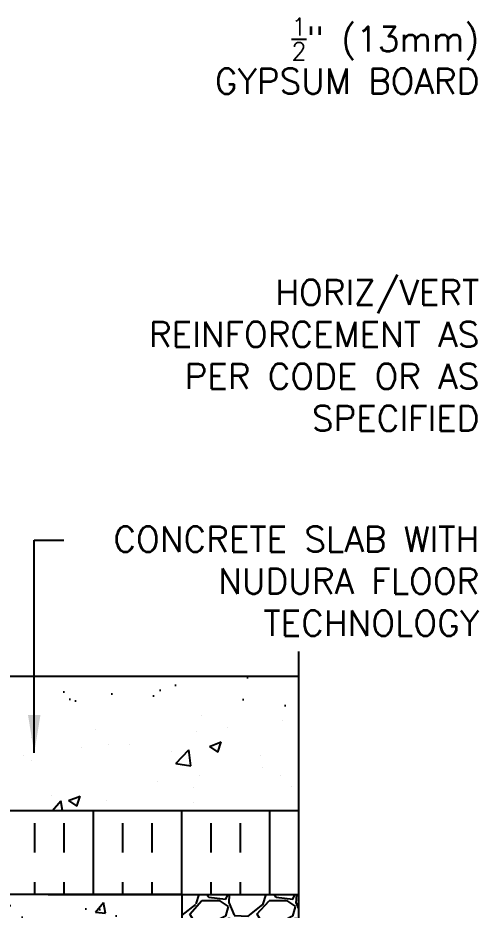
# Model space of a CAD drawing. Header units: inches. Extents: x -19.7 to 45, y 191.7 to 237.7.
# Drawn here: x 31.32 to 45.03, y 208.79 to 235.34 of the extents above; entities that cross this region are included whole.
import ezdxf

# ---------------------------------------------------------------- set-up
doc = ezdxf.new("R2010")
doc.units = ezdxf.units.IN
doc.header["$LTSCALE"] = 0.5
doc.header["$MEASUREMENT"] = 0
for name, color, linetype in [('HATCH', 12, 'Continuous'), ('line25', 2, 'Continuous'), ('LINE50', 5, 'Continuous'), ('LINE9', 9, 'Continuous'), ('TEXT', 4, 'Continuous')]:
    doc.layers.add(name, color=color, linetype=linetype)
doc.styles.add('DIM', font='romans.shx', dxfattribs={"width": 0.7})
doc.styles.add('ROMANS', font='romans')
doc.dimstyles.new('ext', dxfattribs={"dimscale": 12, "dimtxt": 0.09375, "dimasz": 0.09375, "dimexe": 0.09375, "dimexo": 0.0625, "dimgap": 0.0625, "dimtad": 0, "dimjust": 1, "dimdec": 1, "dimzin": 3, "dimdsep": 46, "dimlunit": 4, "dimtxsty": 'DIM', "dimcen": 0.09, "dimdle": 0.09375, "dimclrt": 4, "dimadec": 0, "dimazin": 0, "dimtfac": 1, "dimtdec": 1, "dimtmove": 2, "dimatfit": 3, "dimfxl": 0, "dimfrac": 2, "dimtolj": 1, "dimtzin": 0, "dimarcsym": 0})

msp = doc.modelspace()

# ---------------------------------------------------------------- hatches: boundary and pattern name
h = msp.add_hatch()
h.set_pattern_fill('GRAVEL', color=12, scale=2, style=0)
h.set_pattern_definition([(228.0128, (15.0338, -5.84325), (-15.99999646, -18.00000268), [0.269072, -26.638176]), (184.9697, (14.85379, -6.04325), (24.000002103, 1.999982614), [0.461736, -45.71185]), (132.5104, (14.3938, -6.08325), (19.99998144, -22.00001735), [0.325576, -32.232064]), (267.2737, (13.61379, -6.58325), (1.999992035, 40.00000059), [0.420476, -41.627116]), (292.8337, (13.59379, -7.00325), (-10.00001981, 23.999992824), [0.41231, -40.818746]), (357.2737, (13.75379, -7.38325), (-40.00000059, 1.999992035), [0.420476, -41.627116]), (37.6942, (14.173794, -7.40325), (-26.000014691, -19.99998081), [0.556058, -55.049698]), (72.2553, (14.613794, -7.06325), (14.000021525, 43.999992462), [0.524976, -51.972642]), (121.4296, (14.77379, -6.56325), (-16.00001647, 25.999990073), [0.4219, -41.768146]), (175.2364, (14.5538, -6.20325), (22.00000189, -1.99998307), [0.481664, -23.601526]), (222.3974, (14.073794, -6.16325), (-24.000014702, -21.999984164), [0.622896, -61.66675]), (138.8141, (15.5938, -6.60325), (-14.0000059, 11.99999463), [0.212602, -21.047688]), (171.4692, (15.43379, -6.46325), (25.99999657, -4.00001582), [0.404474, -40.043022]), (225, (15.0338, -6.4032), (-2e-16, -2.000001), [0.282842, -2.545584]), (203.1986, (14.8938, -6.16325), (9.99999946, 4.00000265), [0.152316, -15.07923]), (291.8014, (14.7538, -6.22325), (-1.9999998, 6.00000055), [0.215406, -10.554924]), (30.9638, (14.8338, -6.42325), (5.99999604, 4.00000497), [0.349858, -11.312046]), (161.5651, (15.1338, -6.24325), (4.0000009, -1.9999968), [0.252982, -6.071574]), (16.3895, (13.59379, -6.22325), (20.000004397, 5.99998542), [0.3544, -35.08569]), (70.3462, (13.9338, -6.12325), (-7.999990495, -22.00000427), [0.297322, -29.434816]), (293.1986, (15.1338, -5.84325), (-4.00000265, 9.99999946), [0.30463, -14.926916]), (343.6105, (15.25379, -6.12325), (-20.000004397, 5.99998542), [0.3544, -35.08569]), (339.444, (13.5938, -7.46325), (-10.0000037, 3.999992), [0.34176, -16.746248]), (294.7751, (13.9138, -7.58325), (-9.99998438, 22.00000684), [0.286356, -28.349286]), (66.8014, (15.1538, -7.84325), (4.00000265, 9.99999946), [0.30463, -14.926916]), (17.354, (15.2738, -7.56325), (-26.00000404, -7.999989005), [0.335262, -33.190848]), (69.444, (14.1738, -7.84325), (-3.999992, -10.0000037), [0.17088, -16.917128]), (101.3099, (15.0338, -7.84325), (-1.99999526, 8.0000015), [0.10198, -10.096058]), (165.9638, (15.0138, -7.74325), (6.0000011, -1.9999961), [0.41231, -7.8339]), (186.009, (14.61379, -7.64325), (19.9999995, 1.999998635), [0.3821, -37.827846]), (303.6901, (14.8338, -6.60325), (-2.0000027, 3.9999991), [0.288444, -6.922658]), (353.1572, (14.993794, -6.84325), (33.99999873, -4.000015996), [0.503588, -49.855126]), (60.9454, (15.4938, -6.90325), (-8.00000005, -14.00000077), [0.205912, -20.385348]), (90, (15.5938, -6.7232), (-2, 2), [0.12, -1.88]), (120.2564, (14.5738, -7.58325), (7.99998977, -14.00000491), [0.277848, -27.50704]), (48.0128, (14.4338, -7.34325), (15.99999646, 18.00000268), [0.538144, -26.369104]), (0, (14.7938, -6.9432), (2, 2), [0.52, -1.48]), (325.3048, (15.3138, -6.94325), (-19.99998852, 14.00001722), [0.316228, -31.306548]), (254.0546, (15.5738, -7.12325), (-1.99999978, -8.00000025), [0.291204, -14.269016]), (207.646, (15.49379, -7.40325), (-37.999991614, -20.000015426), [0.47413, -46.938948]), (175.4261, (15.073794, -7.62325), (-26.000001117, 1.999989602), [0.501598, -49.658148])])
h.paths.add_polyline_path([(39.683, 205.138), (39.683, 209.247), (36.215, 209.247), (36.215, 199.247), (39.683, 199.247), (39.683, 203.138), (40.683, 204.138), (38.683, 204.138)])
at = {"layer": 'HATCH'}
h = msp.add_hatch(dxfattribs=at)
h.set_pattern_fill('AR-CONC', color=256, scale=0.5, style=0)
h.set_pattern_definition([(50, (101.6, -2.5497), (3.5863, -0.31376), [0.375, -4.125]), (355, (101.6, -2.5497), (-0.693757, 3.76096), [0.3, -3.3]), (100.4514, (101.899, -2.5758), (2.892547, 3.4472), [0.3187, -3.50571]), (46.1842, (101.6, -1.5497), (5.336205, -0.827595), [0.5625, -6.1875]), (96.6356, (102.045, -1.6186), (4.67331, 4.87059), [0.47805, -5.25856]), (351.1842, (101.6, -1.5497), (4.67331, 4.87059), [0.45, -4.95]), (21, (102.1, -1.7997), (2.984535, -2.013094), [0.375, -4.125]), (326, (102.1, -1.7997), (1.216577, 3.62575), [0.3, -3.3]), (71.4514, (102.3488, -1.9674), (4.201113, 1.61265), [0.3187, -3.50571]), (37.5, (101.6001, -2.5497), (0.060799, 1.664469), [0, -3.26, 0, -3.35, 0, -3.3125]), (7.5, (101.6, -2.5497), (1.315348, 1.972059), [0, -1.91, 0, -3.185, 0, -1.2625]), (327.5, (100.4851, -2.5497), (2.669112, -0.112774), [0, -1.25, 0, -3.9, 0, -5.175]), (317.5, (99.985, -2.5497), (2.91593, 0.500525), [0, -1.625, 0, -2.59, 0, -3.675])])
h.paths.add_polyline_path([(39.683, 215.747), (29.852, 215.747), (29.852, 214.747), (39.683, 214.747)])
h = msp.add_hatch(dxfattribs=at)
h.set_pattern_fill('AR-CONC', color=256, scale=0.5, style=0)
h.set_pattern_definition([(50, (13.5938, -7.8432), (3.5863, -0.31376), [0.375, -4.125]), (355, (13.5938, -7.8432), (-0.693757, 3.76096), [0.3, -3.3]), (100.4514, (13.8927, -7.8694), (2.892547, 3.4472), [0.3187, -3.50571]), (46.1842, (13.594, -6.8432), (5.336205, -0.827595), [0.5625, -6.1875]), (96.6356, (14.0385, -6.912), (4.67331, 4.87059), [0.47805, -5.25856]), (351.1842, (13.594, -6.843), (4.67331, 4.8706), [0.45, -4.95]), (21, (14.0938, -7.0932), (2.984535, -2.013094), [0.375, -4.125]), (326, (14.0938, -7.0932), (1.216577, 3.62575), [0.3, -3.3]), (71.4514, (14.3425, -7.261), (4.201113, 1.61265), [0.3187, -3.50571]), (37.5, (13.5938, -7.8432), (0.060799, 1.664469), [0, -3.26, 0, -3.35, 0, -3.3125]), (7.5, (13.5938, -7.8432), (1.315348, 1.972059), [0, -1.91, 0, -3.185, 0, -1.2625]), (327.5, (12.4788, -7.8432), (2.669112, -0.112774), [0, -1.25, 0, -3.9, 0, -5.175]), (317.5, (11.9788, -7.8432), (2.91593, 0.500525), [0, -1.625, 0, -2.59, 0, -3.675])])
h.paths.add_polyline_path([(10.215, 209.247), (10.215, 199.247), (36.215, 199.247), (36.215, 209.247)])

# ---------------------------------------------------------------- linework, layer by layer
for p, q in [((36.792, 214.588), (36.792, 214.588)), ((39.196, 214.443), (39.196, 214.443)), ((33.634, 214.173), (33.634, 214.173)), ((36.629, 214.091), (36.629, 214.091)), ((37.553, 214.229), (37.553, 214.229)), ((31.74, 213.923), (31.74, 213.923)), ((37.033, 213.66), (37.383, 213.795)), ((37.282, 213.492), (37.383, 213.795)), ((33.216, 213.616), (33.216, 213.616)), ((34.032, 213.716), (34.032, 213.716)), ((34.637, 213.728), (34.637, 213.728)), ((36.031, 213.152), (36.42, 213.558)), ((36.476, 213.083), (36.42, 213.558)), ((37.033, 213.66), (37.282, 213.492)), ((31.506, 213.396), (31.506, 213.396)), ((35.886, 213.503), (35.886, 213.503)), ((38.555, 213.39), (38.555, 213.39)), ((31.722, 213.228), (31.722, 213.228)), ((36.031, 213.152), (36.476, 213.083)), ((38.622, 213.03), (38.622, 213.03)), ((36.728, 212.781), (36.728, 212.781)), ((39.135, 212.779), (39.135, 212.779)), ((35.476, 212.616), (35.476, 212.616)), ((39.463, 212.479), (39.463, 212.479)), ((32.318, 212.201), (32.318, 212.201)), ((36.568, 212.427), (36.568, 212.427)), ((32.358, 211.752), (32.599, 212.039)), ((32.653, 211.747), (32.599, 212.039)), ((32.832, 212.048), (33.182, 212.182)), ((32.832, 212.048), (33.081, 211.88)), ((33.081, 211.88), (33.182, 212.182)), ((33.971, 212.052), (33.971, 212.052)), ((36.547, 211.978), (36.547, 211.978)), ((32.358, 211.752), (32.416, 211.747)), ((33.578, 209.247), (33.578, 211.747)), ((36.203, 209.247), (36.203, 211.747)), ((38.828, 209.247), (38.828, 211.747)), ((31.828, 210.497), (31.828, 211.372)), ((32.703, 210.497), (32.703, 211.372)), ((34.453, 210.497), (34.453, 211.372)), ((35.328, 210.497), (35.328, 211.372)), ((37.078, 210.497), (37.078, 211.372)), ((37.953, 210.497), (37.953, 211.372)), ((31.828, 209.247), (31.828, 209.622)), ((32.703, 209.247), (32.703, 209.622)), ((34.453, 209.247), (34.453, 209.622)), ((35.328, 209.247), (35.328, 209.622)), ((37.078, 209.247), (37.078, 209.622)), ((37.953, 209.247), (37.953, 209.622))]:
    msp.add_line(p, q, dxfattribs=at)
at = {"layer": 'line25'}
msp.add_line((32.227, 209.247), (39.703, 209.247), dxfattribs=at)
at = {"layer": 'LINE50'}
for p, q in [((29.852, 215.747), (39.683, 215.747)), ((29.852, 211.747), (39.683, 211.747)), ((36.215, 209.247), (10.215, 209.247)), ((36.215, 199.247), (36.215, 209.247))]:
    msp.add_line(p, q, dxfattribs=at)
at = {"layer": 'LINE9'}
msp.add_line((39.683, 216.483), (39.683, 205.138), dxfattribs=at)
at = {"layer": 'TEXT'}
for points in [[(30.352, 234.805, 0, 0.36, 0), (31.432, 234.805, 0, 0, 0), (38.134, 234.805, 0, 0, 0)], [(25.551, 229.196, 0, 0.36, 0), (26.631, 228.532, 0, 0, 0), (31.543, 224.731, 0, 0, 0)], [(25.172, 224.731, 0, 0.36, 0), (26.252, 224.731, 0, 0, 0), (34.248, 224.731, 0, 0, 0)]]:
    msp.add_lwpolyline(points, format="xyseb", dxfattribs=at)

# ---------------------------------------------------------------- texts
at = {"layer": 'TEXT', "char_height": 0.75, "attachment_point": 6, "style": 'ROMANS'}
for s, insert, width in [('\\A1;{\\H0.7x;\\S1/2;}" (13mm) \\PGYPSUM BOARD', (45.064, 234.213), 11.98734), ('HORIZ/VERT REINFORCEMENT AS PER CODE OR AS SPECIFIED', (45.064, 225.298), 11.98734), ('CONCRETE SLAB WITH NUDURA FLOOR TECHNOLOGY ', (45.064, 218.58), 14.1811)]:
    msp.add_mtext(s, dxfattribs=dict(at, insert=insert, width=width))

# ---------------------------------------------------------------- leaders
at = {"layer": 'TEXT'}
msp.add_leader([(31.811, 213.466), (31.811, 219.794), (32.694, 219.794)], dimstyle='ext', dxfattribs=at)

doc.saveas('drawing.dxf')
